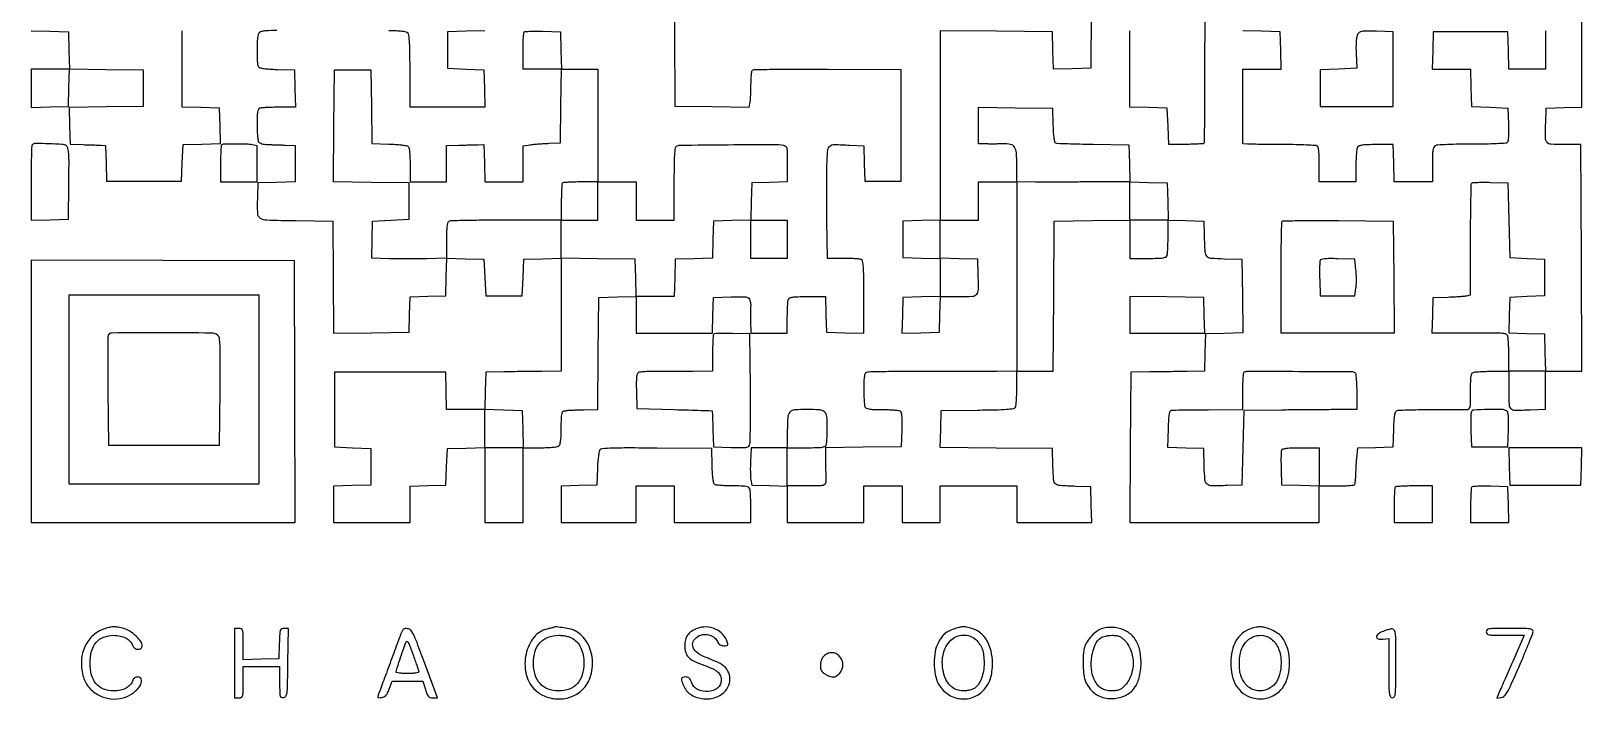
# Model space of a CAD drawing. Extents: x 179 to 1071, y 112 to 1107.
# Drawn here: x 179 to 1071, y 112 to 497 of the extents above; entities that cross this region are included whole.
import ezdxf

# ---------------------------------------------------------------- set-up
doc = ezdxf.new("R2010")
doc.units = 0

msp = doc.modelspace()

# ---------------------------------------------------------------- linework, layer by layer
for points in [[(320.357794, 497.216207, 0.004239), (314.122991, 496.988837, 0.045994), (311.631874, 496.645775, 0.13437), (310.355481, 495.955228, 0.137305), (309.621449, 494.716207, 0.057752), (309.118045, 491.30589, 0.010222), (309.048557, 484.833066, 0.006744), (309.202138, 478.2131, 0.133137), (309.800347, 476.288805, 0.199883), (310.589, 475.737468, 0.01918), (312.944063, 475.315749, 0.019108), (316.199826, 474.987032, 0.00836), (320.535034, 474.788805), (330.5, 474.5), (330.783832, 463.75), (331.067663, 453), (321.615619, 453, 0.00593), (317.880092, 452.955696, 0.007809), (314.475463, 452.821697, 0.005887), (311.638889, 452.632128, 0.0721), (310.581787, 452.393011, 0.190061), (309.785864, 451.663266, 0.071459), (309.315682, 450.197627, 0.035402), (309.070745, 447.679954, 0.006995), (309.015313, 443.143011, 0.009521), (309.086359, 439.729884, 0.012559), (309.288396, 436.624584, 0.010019), (309.571846, 434.061101, 0.108977), (309.923453, 433.089615, 0.138758), (310.563693, 432.515865, 0.042405), (311.787419, 432.040986, 0.037149), (313.366603, 431.702499, 0.026998), (315.158141, 431.553638, -0.000805), (317.228709, 431.490407, -0.000375), (319.913641, 431.40207, -0.000372), (322.73135, 431.30515, -0.00052), (325.25, 431.214023), (331, 431), (331, 420.533832), (331, 410.067663), (320.25, 409.783832), (309.5, 409.5), (309.204946, 401, 0.017415), (309.206112, 391.861975, 0.254171), (310.789178, 389.177094, 0.129025), (314.474131, 388.10305, 0.003568), (331.264071, 387.769847), (352.5, 387.5), (352.763879, 355.230536), (353.027758, 322.961073), (374.763879, 323.230536), (396.5, 323.5), (396.784601, 333.715399), (397.069202, 343.930798), (407.284601, 344.215399), (417.5, 344.5), (417.784171, 355.283485), (418.068343, 366.06697), (428.784171, 365.783485), (439.5, 365.5), (440, 355), (440.5, 344.5), (451, 344.5), (461.5, 344.5), (462, 355), (462.5, 365.5), (473.25, 365.783832), (484, 366.067663), (484, 333.533832), (484, 301), (472.75, 300.925726, 0.000756), (467.680609, 300.884593, 0.000467), (461.720312, 300.821651, 0.000468), (455.83123, 300.748444, 0.000842), (451, 300.675726), (440.5, 300.5), (440.216168, 289.75), (439.932337, 279), (429, 279), (418.067663, 279), (417.783832, 289.75), (417.5, 300.5), (385.5, 300.5), (353.5, 300.5), (353.5, 279), (353.5, 257.5), (364, 257), (374.5, 256.5), (374.5, 246), (374.5, 235.5), (363.75, 235.216168), (353, 234.932337), (353, 224.466168), (353, 214), (375, 214), (397, 214), (397, 224.465017), (397, 234.930034), (407.25, 235.215017), (417.5, 235.5), (418, 246), (418.5, 256.5), (429.25, 256.783832), (440, 257.067663), (440, 235.533832), (440, 214), (451, 214), (462, 214), (462, 235.5), (462, 257), (471.8, 257, 0.008695), (476.071747, 257.074295, 0.018472), (479.369558, 257.311224, 0.019349), (481.799696, 257.671932, 0.150969), (482.8, 258.2, 0.149044), (483.322729, 259.181224, 0.019949), (483.685484, 261.522984, 0.019071), (483.924518, 264.676508, 0.009379), (484, 268.7, -0.007108), (484.062636, 273.105901, -0.025896), (484.286703, 275.893387, -0.038354), (484.653148, 277.624007, -0.307542), (485.25, 278.11535, 0.009119), (485.801517, 278.176405, 0.006205), (486.426562, 278.265064, 0.006254), (487.02778, 278.365684, 0.012489), (487.5, 278.463035, -0.04467), (488.200358, 278.56102, -0.002025), (490.625618, 278.671865, -0.003374), (493.508206, 278.772433, -0.002409), (496.736147, 278.847686), (504.972294, 279), (505.236147, 311.25), (505.5, 343.5), (516.25, 343.783832), (527, 344.067663), (527, 333.533832), (527, 323), (548.965017, 323), (570.930034, 323), (571.215017, 333.25), (571.5, 343.5), (581.722245, 343.784677, -0.003488), (588.334543, 343.922669, -0.050684), (590.662172, 343.718733, -0.165802), (591.830539, 343.053969, -0.120322), (592.534088, 341.720206, -0.014931), (592.746531, 340.752221, -0.015552), (592.897539, 339.786309, -0.015411), (592.976104, 338.945432, -0.063258), (592.943422, 338.435529, 0.043569), (592.876339, 337.788254, 0.002158), (592.850897, 335.645124, 0.003471), (592.849335, 333.095394, 0.002501), (592.881579, 330.25), (593, 323), (603.5, 323), (614, 323), (614, 331.918213, -0.006277), (614.044331, 335.449196, -0.008159), (614.178303, 338.68135, -0.006338), (614.368222, 341.373807, -0.070946), (614.606989, 342.418213, -0.204941), (615.397244, 343.232062, -0.063222), (617.080782, 343.697172, -0.030449), (620.025624, 343.940347, -0.005378), (625.572006, 344), (635.930034, 344), (636.215017, 333.75), (636.5, 323.5), (647.25, 323.216168), (658, 322.932337), (658, 343.859179, 0.002101), (657.950229, 355.702003, 0.016231), (657.723852, 361.238589, 0.030886), (657.301606, 364.345507, 0.257356), (656.418213, 365.393011, 0.070786), (655.37554, 365.631731, 0.006401), (652.701889, 365.821697, 0.008207), (649.492326, 365.955666, 0.006326), (645.988133, 366), (637.13984, 366), (636.81992, 387.75, -0.001889), (636.720363, 396.857852, -0.001729), (636.685706, 406.238002, -0.001728), (636.712662, 414.612139, -0.005663), (636.81227, 420.145327, -0.012188), (637.248322, 428.257475, -0.199889), (638.460453, 430.628106, -0.182464), (641.045584, 431.550148, -0.009869), (649.859204, 431.214292), (657.932828, 430.746918), (658.216414, 420.623459), (658.5, 410.5), (669, 410.5), (679.5, 410.5), (679.5, 442.5), (679.5, 474.5), (637.061001, 474.761001, 0.001877), (620.729881, 474.800132, 0.003038), (606.839997, 474.696872, 0.000522), (594.584717, 474.518496, 0.194862), (593.776176, 474.176176, 0.162934), (593.440806, 473.503285, 0.01005), (593.171294, 471.253729, 0.014069), (592.976082, 468.508979, 0.009908), (592.904758, 465.415175, -0.006258), (592.854406, 462.218395, -0.007118), (592.72427, 459.1584, -0.006528), (592.543042, 456.566017, -0.039048), (592.326266, 455.230442), (591.773366, 452.960884), (570.636683, 453.230442), (549.5, 453.5), (549.239377, 496.75), (548.978755, 540)], [(788.763853, 507.75), (788.5, 475.5), (777.784171, 475.216515), (767.068343, 474.93303), (766.784171, 485.716515), (766.5, 496.5), (734.25, 496.763853), (702, 497.027706), (702, 442.547685), (702, 388.067663), (691.25, 387.783832), (680.5, 387.5), (680.5, 377), (680.5, 366.5), (691.25, 366.216168), (702, 365.932337), (702, 355), (702, 344.067663), (691.25, 343.783832), (680.5, 343.5), (680.214639, 333.21581), (679.929279, 322.931619), (690.714639, 323.21581), (701.5, 323.5), (701.784983, 333.75), (702.069966, 344), (712.515931, 344, 0.013279), (720.508945, 344.212318, 0.203503), (722.935814, 345.398538, 0.179309), (723.92841, 348.037274, 0.009911), (723.795054, 357), (723.5, 365.5), (712.75, 365.783832), (702, 366.067663), (702, 377.033832), (702, 388), (713, 388), (724, 388), (724, 399), (724, 410), (734.997836, 410), (745.995672, 410), (745.982205, 355.5), (745.968738, 301), (734.234369, 300.96167, -0.000483), (727.789337, 300.946842, -0.000111), (716.909197, 300.934735, -0.000115), (704.372805, 300.92644, -0.000112), (691.733109, 300.923803, 0.001728), (679.83342, 300.882852, 0.002683), (669.568329, 300.756951, 0.000799), (660.658465, 300.585601, 0.086611), (659.483109, 300.355145, 0.206014), (658.748851, 299.63923, 0.058791), (658.308228, 298.073104, 0.032015), (658.064492, 295.454218, 0.007198), (658, 290.974799, 0.006352), (658.044336, 287.484808, 0.008233), (658.178303, 284.287222, 0.006434), (658.368294, 281.623534, 0.070701), (658.606989, 280.581787, 0.194682), (659.355355, 279.780017, 0.068336), (660.889392, 279.307461, 0.033702), (663.536466, 279.055269, 0.006483), (668.356989, 278.984687, -0.008261), (671.952971, 278.919247, -0.011234), (675.192658, 278.733781, -0.008287), (677.872203, 278.475136, -0.113628), (678.788231, 278.152042, -0.19692), (679.395734, 277.294865, -0.033714), (679.721018, 275.282937, -0.023663), (679.861823, 272.195195, -0.006827), (679.788231, 267.417355), (679.5, 257.5), (657.690244, 257.230331), (635.880488, 256.960662), (636.006297, 248.230331, -0.001028), (636.049627, 244.722803, -0.001214), (636.075747, 241.403597, -0.00106), (636.085061, 238.600628, -0.007638), (636.066053, 237.25, -0.15749), (635.614629, 235.980962, -0.180944), (634.529323, 235.302638, -0.047129), (632.101853, 235.043371, -0.003053), (625, 235), (614, 235), (614, 246), (614, 257), (624.893011, 257, 0.005003), (630.756842, 257.058671, 0.029178), (633.833669, 257.300233, 0.06089), (635.585285, 257.763049, 0.209079), (636.393011, 258.581787, 0.069666), (636.631409, 259.612488, 0.006839), (636.821697, 262.16144, 0.008541), (636.955641, 265.220668, 0.006668), (637, 268.546604, 0.022801), (636.706202, 274.98586, 0.187618), (635.4215, 277.565157, 0.168407), (632.655197, 278.748051, 0.017601), (625.5, 279, 0.018552), (618.197782, 278.72896, 0.18557), (615.483636, 277.447319, 0.176079), (614.251548, 274.643854, 0.016375), (614, 266.964816), (614, 257), (603.579004, 257), (593.158008, 257), (592.823005, 249.25, 0.007765), (592.734797, 246.062893, 0.007918), (592.746507, 242.895313, 0.007738), (592.842825, 240.145131, 0.032318), (593.033015, 238.5), (593.578029, 235.5), (603.789014, 235.215017), (614, 234.930034), (614, 224.465017), (614, 214), (636, 214), (658, 214), (658, 224.5), (658, 235), (669, 235), (680, 235), (680, 224.5), (680, 214), (691, 214), (702, 214), (702, 224.5), (702, 235), (724, 235), (746, 235), (746, 224.5), (746, 214), (767.534983, 214), (789.069966, 214), (788.784983, 224.25), (788.5, 234.5), (780, 234.75078, -0.008001), (770.85434, 235.167162, -0.165236), (768.34273, 236.196667, -0.196929), (767.190479, 238.49116, -0.012174), (766.784869, 246.2603), (766.5, 256.5), (734.216309, 256.763898), (701.932619, 257.027795), (702.216309, 267.763898), (702.5, 278.5), (723.409228, 278.698619, 0.002817), (733.806455, 278.855962, 0.012035), (740.00521, 279.13407, 0.012627), (744.063125, 279.517286, 0.225229), (745.143915, 280.198619, 0.115145), (745.470651, 281.13425, 0.007691), (745.731394, 283.981782, 0.01076), (745.918688, 287.420453, 0.007831), (745.984687, 291.25), (746, 301), (756.489377, 301), (766.978755, 301), (767.239377, 344.25), (767.5, 387.5), (789.25, 387.769502), (811, 388.039005), (811, 377.019502), (811, 366), (821.393011, 366, 0.005351), (826.960143, 366.059586, 0.030363), (829.913621, 366.30265, 0.063068), (831.601595, 366.76761, 0.205218), (832.393011, 367.581787, 0.072102), (832.632129, 368.638915, 0.005887), (832.821697, 371.475801, 0.007809), (832.955696, 374.880803, 0.005929), (833, 378.616771), (833, 388.069966), (843.25, 387.784983), (853.5, 387.5), (853.75078, 379, 0.008001), (854.167162, 369.85434, 0.165236), (855.196667, 367.34273, 0.196929), (857.49116, 366.190479, 0.012174), (865.2603, 365.784869), (875.5, 365.5), (875.769789, 344.284032), (876.039577, 323.068065), (865.269789, 322.784032), (854.5, 322.5), (854.216168, 311.75), (853.932337, 301), (843.716168, 300.878498, -0.000018), (839.011865, 300.822715, -0.00001), (833.269749, 300.754941, -0.00001), (827.453221, 300.686515, -0.000016), (822.5, 300.628498), (811.5, 300.5), (811.239377, 257.25), (810.978755, 214), (865.489377, 214), (920, 214), (920, 224.5), (920, 235), (929.940983, 235, 0.00746), (933.786464, 235.057378, 0.011518), (937.105837, 235.233054, 0.00599), (939.864695, 235.476159, 0.233445), (940.372299, 235.793375, 0.10677), (940.574085, 236.362294, 0.00702), (940.773561, 238.103455, 0.009921), (940.942349, 240.203897, 0.007236), (941.049745, 242.543375, -0.005029), (941.157143, 245.132315, -0.003738), (941.325846, 247.988754, -0.003778), (941.525526, 250.681363, -0.008533), (941.726907, 252.716215), (942.216955, 256.932429), (952.358477, 257.216215), (962.5, 257.5), (962.788805, 267.464966, -0.008416), (962.987076, 271.790426, -0.018954), (963.316526, 275.05615, -0.018924), (963.738947, 277.427478, -0.195608), (964.288805, 278.230394, -0.134951), (965.267295, 278.550002, -0.002653), (970.578586, 278.773852, -0.006148), (976.822542, 278.926984, -0.004062), (984, 278.95641, 0.000341), (991.250894, 278.932183, 0.000479), (997.726562, 278.921168, 0.000282), (1003.186899, 278.920185, 0.00646), (1004.75, 278.940981, 0.150543), (1006.016919, 279.36796, 0.185809), (1006.694457, 280.403322, 0.049738), (1006.955759, 282.713302, 0.003312), (1007, 289.393011, -0.005351), (1007.059586, 294.960143, -0.030363), (1007.30265, 297.913621, -0.063068), (1007.76761, 299.601595, -0.205218), (1008.581787, 300.393011, -0.07203), (1009.638111, 300.632106, -0.005915), (1012.465525, 300.821697, -0.007831), (1015.859224, 300.955695, -0.005951), (1019.581787, 301), (1029, 301), (1029, 290.116631, 0.009516), (1029.159089, 281.758256, 0.199519), (1030.182582, 279.537886, 0.189407), (1032.499203, 278.63769, 0.008445), (1041.25, 278.818372), (1050, 279.146947), (1050, 290.073474), (1050, 301), (1060.507242, 301), (1071.014483, 301), (1070.757242, 366.25), (1070.5, 431.5), (1060.704844, 431.5, -0.013476), (1053.2306, 431.701484, -0.207462), (1050.977276, 432.826381, -0.175915), (1050.063646, 435.326274, -0.009205), (1050.204946, 444), (1050.5, 452.5), (1060.75, 452.784983), (1071, 453.069966), (1071, 496.5), (1071, 539.930034)], [(854.261159, 506.807159, 0.005037), (854.065671, 494.014094, 0.001505), (854.022855, 474.502572, -0.001095), (854.000811, 458.44908, -0.001794), (853.903582, 444.852832, -0.000183), (853.768716, 432.710222, -0.195932), (853.568917, 432.235584, -0.180575), (853.131699, 432.036072, -0.002836), (850.348293, 431.854543, -0.007106), (847.078123, 431.70649, -0.004598), (843.290434, 431.623768), (833.5, 431.5), (833, 442), (832.5, 452.5), (821.75, 452.783832), (811, 453.067663), (811, 475), (811, 496.932337)], [(179, 497.067663), (189.75, 496.783832), (200.5, 496.5), (200.783832, 485.75), (201.067663, 475), (190.033832, 475), (179, 475), (179, 463.966168), (179, 452.932337), (189.75, 453.216168), (200.5, 453.5), (200.784032, 464.269789), (201.068065, 475.039577), (222.284032, 474.769789), (243.5, 474.5), (243.5, 464), (243.5, 453.5), (222.216371, 453.230014), (200.932742, 452.960029), (201.216371, 442.312465), (201.5, 431.6649), (209, 431.490145, -0.001128), (212.070482, 431.411668, -0.001181), (215.094411, 431.320402, -0.001132), (217.70589, 431.229492, -0.005239), (219.215017, 431.157695), (221.930034, 431), (222.215017, 420.75), (222.5, 410.5), (244, 410.5), (265.5, 410.5), (266, 421), (266.5, 431.5), (277.284606, 431.784183), (288.069211, 432.068365), (287.784606, 442.284183), (287.5, 452.5), (276.75, 452.783832), (266, 453.067663), (266, 475.033832), (266, 497)], [(439.933016, 497.066984), (429.216508, 496.783492), (418.5, 496.5), (418.5, 486), (418.5, 475.5), (429, 475), (439.5, 474.5), (439.783832, 463.75), (440.067663, 453), (418.533832, 453), (397, 453), (397, 473.8, 0.003169), (396.937931, 483.593081, 0.010454), (396.721154, 490.045513, 0.00933), (396.391927, 494.538104, 0.175156), (395.8, 495.8, 0.150969), (394.799696, 496.328068, 0.019349), (392.369558, 496.688776, 0.018472), (389.071747, 496.925705, 0.008695), (384.8, 497)], [(1050, 497), (1050, 486), (1050, 475), (1039.533832, 475), (1029.067663, 475), (1028.783832, 485.75), (1028.5, 496.5), (1007, 496.5), (985.5, 496.5), (985.216168, 485.75), (984.932337, 475), (995.932337, 475), (1006.932337, 475), (1007.216168, 464.25), (1007.5, 453.5), (1018, 453), (1028.5, 452.5), (1028.789648, 443.089648, -0.009807), (1028.830999, 439.383588, -0.014489), (1028.709317, 436.134328, -0.010478), (1028.477684, 433.48972, -0.170905), (1028.098579, 432.698579, -0.182987), (1027.175234, 432.282436, -0.003708), (1021.988374, 432.001854, -0.007832), (1015.625477, 431.804784, -0.004265), (1007.808932, 431.751878, 0.00449), (1000.283493, 431.697552, 0.006558), (993.657936, 431.503262, 0.003475), (988.075152, 431.227344, 0.108246), (986.75, 430.857762, 0.157393), (985.835999, 429.916928, 0.074994), (985.31719, 428.291722, 0.034302), (985.061, 425.475379, 0.005535), (985, 419.964816), (985, 410), (974.033832, 410), (963.067663, 410), (962.783832, 420.75), (962.5, 431.5), (952.712919, 431.5, 0.00665), (947.739107, 431.433843, 0.028066), (944.767521, 431.187479, 0.048144), (942.919948, 430.74503, 0.170654), (941.978232, 430, 0.109035), (941.605034, 428.965489, 0.009918), (941.304487, 426.223437, 0.012476), (941.090353, 422.902151, 0.009445), (941.015313, 419.25), (941, 410), (930.5, 410), (920, 410), (920, 419.940983, 0.007587), (919.930843, 424.498597, 0.021357), (919.698219, 427.677283, 0.025729), (919.330486, 429.856029, 0.19692), (918.75, 430.690983, 0.130492), (917.749912, 431.016747, 0.002829), (912.579687, 431.274037, 0.006286), (906.488468, 431.465935, 0.004178), (899.5, 431.53978, -0.001049), (892.405002, 431.570342, -0.001411), (885.979688, 431.629626, -0.000962), (880.588991, 431.70495, -0.015101), (878.75, 431.78978), (876, 432), (876, 453.5), (876, 475), (887.033832, 475), (898.067663, 475), (897.783832, 485.75), (897.5, 496.5), (886.75, 496.783832), (876, 497.067663)]]:
    msp.add_lwpolyline(points, format="xyb")
for points in [[(483.783832, 485.75), (484.067663, 475), (494.533832, 475), (505, 475), (505.047327, 464.25, -0.000825), (505.062675, 458.674331, -0.000254), (505.067671, 450.26875, -0.000254), (505.063698, 440.865521, -0.000279), (505.050123, 431.75), (505.005591, 410), (516.002796, 410), (527, 410), (527, 399), (527, 388), (538, 388), (549, 388), (549, 408.940983, -0.002933), (549.059234, 419.038575, -0.011101), (549.273548, 425.352018, -0.009839), (549.599131, 429.63853, -0.234601), (550.219058, 430.635385, -0.136684), (552.178663, 431.202891, -0.000378), (579.934159, 431.465211, -0.001009), (606.313638, 431.641357, -0.045567), (611.75, 431.170424, -0.140502), (613.014703, 430.549084, -0.158476), (613.685894, 429.378518, -0.047978), (613.952393, 426.974487, -0.003631), (614, 420.418406), (614, 410.069966), (603.75, 409.784983), (593.5, 409.5), (593.216168, 398.75), (592.932337, 388), (603.466168, 388), (614, 388), (614, 377), (614, 366), (603.5, 366), (593, 366), (593, 377.033832), (593, 388.067663), (582.25, 387.783832), (571.5, 387.5), (571.216508, 376.783492), (570.933016, 366.066984), (560.216508, 365.783492), (549.5, 365.5), (549.216168, 354.75), (548.932337, 344), (538, 344), (527.067663, 344), (526.783832, 354.75), (526.5, 365.5), (505.25, 365.769888), (484, 366.039775), (484, 377.019888), (484, 388), (452.581787, 388, 0.001805), (440.425508, 387.956125, 0.002793), (429.928025, 387.821697, 0.000865), (420.83112, 387.638636, 0.086353), (419.581787, 387.393011, 0.204723), (418.768196, 386.603667, 0.063344), (418.302968, 384.923602, 0.030517), (418.059706, 381.985525, 0.005398), (418, 376.455395), (418, 366.124768), (406.75, 365.812384, -0.004063), (401.695675, 365.713131, -0.00255), (395.783914, 365.675238, -0.002559), (389.963905, 365.697398, -0.004675), (385.216515, 365.784171), (374.93303, 366.068343), (375.216515, 376.784171), (375.5, 387.5), (386, 388), (396.5, 388.5), (396.5, 399), (396.5, 409.5), (374.736173, 409.769541), (352.972345, 410.039082), (353.236173, 442.269541), (353.5, 474.5), (364, 474.5), (374.5, 474.5), (374.769551, 453.365522), (375.039103, 432.231044), (384.769551, 431.835524, -0.006929), (388.587919, 431.627281, -0.009555), (392.008868, 431.327351, -0.00662), (394.846901, 430.985715, -0.106468), (395.75, 430.660985, -0.200997), (396.331606, 429.840721, -0.026002), (396.698973, 427.67557, -0.021483), (396.931155, 424.505891, -0.00754), (397, 419.940983), (397, 410), (407.5, 410), (418, 410), (418, 420.5), (418, 431), (425.25, 431.182616, -0.000251), (428.282399, 431.257473, -0.000232), (431.398438, 431.331383, -0.000231), (434.175464, 431.394681, -0.000769), (436, 431.432616), (439.5, 431.5), (439.783832, 420.75), (440.067663, 410), (451.033832, 410), (462, 410), (462, 420.438727), (462, 430.877454), (466.25, 431.448949, -0.010327), (468.332379, 431.685292, -0.004259), (471.160937, 431.923001, -0.004211), (474.200212, 432.126638, -0.005402), (477, 432.260221), (483.5, 432.5), (483.769888, 453.75), (484.039775, 475), (473.019888, 475), (462, 475), (462, 485.333333, -0.006317), (462.050668, 489.343898, -0.009512), (462.205463, 492.836713, -0.004898), (462.419778, 495.762931, -0.177451), (462.699448, 496.366114, -0.183378), (463.300668, 496.636532, -0.005301), (466.145783, 496.777033, -0.010046), (469.547259, 496.840477, -0.006672), (473.449448, 496.782781), (483.5, 496.5)], [(941.957674, 494.920913, 0.085717), (941.495938, 493.529353, 0.018737), (941.213043, 491.011692, 0.017485), (941.087587, 487.833948, 0.011151), (941.15346, 484.135355), (941.5, 475.5), (931, 475), (920.5, 474.5), (920.5, 464), (920.5, 453.5), (941.5, 453.5), (962.5, 453.5), (962.5, 475), (962.5, 496.5), (952.804214, 496.785558, 0.004649), (946.885046, 496.90482, 0.045305), (944.390715, 496.7056, 0.117139), (942.979574, 496.103211, 0.111134)], [(766.786761, 442.704509, 0.007903), (766.983714, 438.337804, 0.021199), (767.304425, 435.243323, 0.023202), (767.719753, 433.107482, 0.253272), (768.286761, 432.479689, 0.075132), (769.227791, 432.298576, 0.001002), (775.165486, 432.071934, 0.002839), (782.055565, 431.861932, 0.001858), (790, 431.694476), (810.5, 431.338593), (810.783492, 420.702789), (811.066984, 410.066984), (821.783492, 409.783492), (832.5, 409.5), (832.783832, 398.75), (833.067663, 388), (822.033832, 388), (811, 388), (811, 399.034389), (811, 410.068778), (789.25, 409.998748, -0.000283), (780.134479, 409.974554, -0.000258), (770.73125, 409.959759, -0.000258), (762.325667, 409.955194, -0.000836), (756.75, 409.964359), (746, 410), (746, 419.428571, 0.016999), (745.750501, 426.765295, 0.124365), (744.668566, 430.080619, 0.206324), (742.40659, 431.631286, 0.059972), (738.097879, 431.951645, -0.005873), (735.994299, 431.880434, -0.003366), (733.455315, 431.841425, -0.003361), (730.90186, 431.836549, -0.005587), (728.75, 431.870953), (724, 432), (724, 442.519888), (724, 453.039775), (745.25, 452.769888), (766.5, 452.5)], [(179.666667, 431.333333, 0.189801), (179.3961, 430.711254, 0.001218), (179.195833, 424.585895, 0.004643), (179.048092, 417.538437, 0.002919), (179, 409.299502), (179, 387.932337), (189.75, 388.216168), (200.5, 388.5), (200.754296, 409, 0.002073), (200.852956, 420.948209, 0.01757), (200.686301, 426.317956, 0.038884), (200.252535, 429.311683, 0.180386), (199.313166, 430.75, 0.143383), (196.907412, 431.62949, 0.008995), (189.280927, 431.993331, 0.007458), (181.535771, 432.107706, 0.198873)], [(288.527465, 431.194132, 0.183225), (288.315235, 430.722654, 0.003003), (288.154943, 427.786193, 0.007363), (288.038139, 424.33193, 0.004769), (288, 420.333333), (288, 410), (298.5, 410), (309, 410), (309, 420.420545), (309, 430.841089), (306.25, 431.384429, 0.042934), (302.724363, 431.771145, 0.008543), (296.37883, 431.81143, 0.003636), (289.68507, 431.690863, 0.19235)], [(484.666667, 409.333333, 0.178563), (484.399803, 408.754503, 0.004516), (484.195833, 405.827083, 0.009111), (484.048276, 402.341612, 0.006022), (484, 398.333333), (484, 388), (494.5, 388), (505, 388), (505, 399), (505, 410), (495.166667, 410, 0.006327), (491.350087, 409.951706, 0.009526), (488.026042, 409.804167, 0.004912), (485.241448, 409.599886, 0.177413)], [(1029, 388), (1029.5, 366.5), (1039.5, 366), (1049.5, 365.5), (1049.5, 355), (1049.5, 344.5), (1039.5, 344), (1029.5, 343.5), (1029.215407, 333.285365), (1028.930815, 323.07073), (1039.215407, 322.785365), (1049.5, 322.5), (1049.783832, 311.75), (1050.067663, 301), (1039.533832, 301), (1029, 301), (1028.984687, 310.75, 0.007993), (1028.917412, 314.581548, 0.010939), (1028.726302, 318.026457, 0.007917), (1028.45999, 320.877782, 0.114509), (1028.126581, 321.829429, 0.196609), (1027.220955, 322.472579, 0.032607), (1025.067193, 322.829141, 0.022473), (1021.717902, 323.009962, 0.006044), (1016.391893, 322.99349, -0.001772), (1011.475564, 322.936275, -0.001086), (1005.67828, 322.901944, -0.001088), (999.938622, 322.892906, -0.001939), (995.215017, 322.914061), (984.930034, 323), (985.215017, 333.25), (985.5, 343.5), (994, 343.75078, 0.004838), (997.419303, 343.884786, 0.005643), (1000.664062, 344.080136, 0.005034), (1003.402336, 344.303764, 0.033722), (1004.75, 344.519832), (1007, 345.038104), (1007, 376.852385, -0.002058), (1007.0504, 389.099442, -0.00332), (1007.205463, 399.526684, -0.000626), (1007.414308, 408.700446, -0.192679), (1007.699448, 409.366114, -0.183378), (1008.300668, 409.636532, -0.005301), (1011.145783, 409.777033, -0.010046), (1014.547259, 409.840477, -0.006672), (1018.449448, 409.782781), (1028.5, 409.5)], [(962.763853, 355.25), (963.027706, 323), (952.763853, 322.926805, -0.00126), (944.527276, 322.888824, -0.000694), (934.455126, 322.881746, -0.00058), (922.339842, 322.904102, -0.000334), (907.75, 322.957682), (898, 323), (898, 354.833333, -0.002001), (898.049029, 367.086392, -0.003231), (898.199888, 377.515513, -0.000593), (898.402981, 386.698691, -0.192864), (898.680468, 387.347135, -0.194926), (899.328722, 387.621499, -0.000608), (908.434599, 387.750224, -0.003285), (918.778546, 387.815907, -0.002034), (930.930468, 387.763802), (962.5, 387.5)], [(920.44275, 364.711405, 0.081149), (920.248444, 363.774362, 0.00524), (920.158923, 360.981301, 0.007536), (920.137209, 357.634347, 0.00554), (920.210159, 353.924983), (920.5, 344.5), (930.5, 344.5), (940.5, 344.5), (941.08534, 348.886315, 0.022863), (941.269448, 350.99849, 0.010307), (941.326793, 353.780045, 0.01018), (941.266834, 356.724741, 0.013684), (941.08534, 359.386315), (940.5, 365.5), (930.732592, 365.786422, 0.006215), (925.820487, 365.869374, 0.027145), (922.9185, 365.724677, 0.046335), (921.158442, 365.373938, 0.232847)], [(223.453816, 321.740243, 0.089548), (223.261817, 320.729866, 0.000598), (223.19019, 311.747155, 0.00234), (223.168607, 301.460077, 0.00149), (223.235201, 289.490243), (223.5, 258.5), (255.5, 258.5), (287.5, 258.5), (287.765726, 289.5, 0.001225), (287.879013, 308.006621, 0.012082), (287.71941, 315.793845, 0.024457), (287.315418, 320.099227, 0.201729), (286.324597, 321.75, 0.157681), (282.495237, 323.016106, 0.001671), (254.221233, 323.106234, 0.001077), (225.335041, 323.03952, 0.309316)], [(571.699448, 322.366114, 0.177451), (571.419778, 321.762931, 0.004898), (571.205463, 318.836713, 0.009512), (571.050668, 315.343898, 0.006317), (571, 311.333333), (571, 301), (559.75, 300.937986, -0.000938), (554.750755, 300.919806, -0.000622), (549.014063, 300.916842, -0.000626), (543.443158, 300.927875, -0.001221), (539, 300.95309, 0.008376), (535.267205, 300.920862, 0.011482), (531.912207, 300.758528, 0.008361), (529.138138, 300.513688, 0.119889), (528.211769, 300.182459, 0.19297), (527.605143, 299.309896, 0.033421), (527.279663, 297.285875, 0.023559), (527.138636, 294.189726, 0.006866), (527.211769, 289.417355), (527.5, 279.5), (549, 278.949707, -0.000845), (557.258853, 278.724348, -0.001388), (564.247536, 278.502398, -0.000118), (570.509392, 278.28465, -0.180292), (570.715017, 278.199707, -0.195518), (570.805905, 278.004695, -0.000539), (570.950586, 275.047726, -0.003093), (571.090271, 271.694005, -0.001911), (571.215017, 267.75), (571.5, 257.5), (581.722245, 257.215323, 0.003519), (588.284319, 257.078789, 0.049493), (590.629523, 257.278941, 0.163661), (591.79416, 257.928084, 0.129041), (592.466268, 259.215323, 0.053034), (592.669725, 260.923327, 0.00103), (592.763092, 269.788251, 0.002468), (592.799728, 280.1466, 0.001651), (592.744023, 292), (592.5, 322.5), (582.449448, 322.782781, 0.006672), (578.547259, 322.840477, 0.010046), (575.145783, 322.777033, 0.005301), (572.300668, 322.636532, 0.183378)], [(940.5, 300.234687, -0.205709), (940.899526, 299.555004, -0.008718), (941.207694, 296.718379, -0.013689), (941.427943, 293.249169, -0.009006), (941.5, 289.249187), (941.5, 278.998375), (931, 278.93878, 0.000384), (925.512826, 278.903423, 0.000114), (917.121875, 278.840998, 0.000114), (907.692912, 278.766548, 0.000123), (898.5, 278.689593), (876.5, 278.5), (876, 257), (875.5, 235.5), (867, 235.204946, -0.010012), (858.13313, 235.074823, -0.174565), (855.466432, 236.051258, -0.200378), (854.218122, 238.45705, -0.013827), (853.784869, 246.2603), (853.5, 256.5), (843.216527, 256.785353), (832.933054, 257.070705), (833.216527, 267.785353, -0.005159), (833.423758, 273.419085, -0.028969), (833.73962, 276.416048, -0.060504), (834.222008, 278.069978, -0.275849), (835, 278.63465, -0.019076), (836.11052, 278.691758, -0.000367), (841.860938, 278.763631, -0.000887), (848.572988, 278.83069, -0.000594), (856.25, 278.88465), (876, 279), (876, 289.333333, -0.006022), (876.048276, 293.341612, -0.009111), (876.195833, 296.827083, -0.004516), (876.399803, 299.754503, -0.178563), (876.666667, 300.333333, -0.198958), (878.26812, 300.996512, -0.000342), (908.457896, 300.970528, -0.000409), (938.482982, 300.899539, -0.15893)], [(1007.428774, 277.674983, 0.081654), (1007.239658, 276.758353, 0.005045), (1007.154817, 273.970602, 0.007376), (1007.136178, 270.631743, 0.005394), (1007.210159, 266.924983), (1007.5, 257.5), (1018, 257.5), (1028.5, 257.5), (1028.788231, 267.417355, 0.006827), (1028.861823, 272.195195, 0.023663), (1028.721018, 275.282937, 0.033714), (1028.395734, 277.294865, 0.19692), (1027.788231, 278.152042, 0.136787), (1024.904818, 279.023449, 0.011257), (1016.975547, 279.016201, 0.007704), (1008.836593, 278.699969, 0.295732)], [(506.174069, 255.709741, 0.131041), (505.730014, 254.746914, 0.010915), (505.316327, 252.004185, 0.01397), (504.981005, 248.65995, 0.010324), (504.790118, 244.945876), (504.5, 235.5), (494.25, 235.215017), (484, 234.930034), (484, 224.465017), (484, 214), (505.5, 214), (527, 214), (527, 224.5), (527, 235), (538, 235), (549, 235), (549, 224.5), (549, 214), (571, 214), (593, 214), (593, 222.918213, 0.006277), (592.955669, 226.449196, 0.008159), (592.821697, 229.68135, 0.006338), (592.631778, 232.373807, 0.070946), (592.393011, 233.418213, 0.194682), (591.644645, 234.219983, 0.068336), (590.110608, 234.692539, 0.033702), (587.463534, 234.944731, 0.006483), (582.643011, 235.015313, -0.007787), (579.052528, 235.077247, -0.010713), (575.829971, 235.252233, -0.007626), (573.161051, 235.495577, -0.115495), (572.288805, 235.800347, -0.199883), (571.737468, 236.589, -0.01918), (571.315749, 238.944063, -0.019108), (570.987032, 242.199826, -0.00836), (570.788805, 246.535034), (570.5, 256.5), (538.883952, 256.763865, 0.001635), (522.464974, 256.847211, 0.008506), (513.408249, 256.709498, 0.008281), (507.575804, 256.424784, 0.206026)], [(920, 245.966168), (920, 234.932337), (909.25, 235.216168), (898.5, 235.5), (898.210159, 244.924983, -0.005394), (898.136178, 248.631743, -0.007376), (898.154817, 251.970602, -0.005045), (898.239658, 254.758353, -0.081654), (898.428774, 255.674983, -0.241018), (899.150647, 256.322788, -0.034741), (901.157558, 256.706476, -0.023677), (904.342601, 256.936534, -0.00619), (909.468615, 257), (920, 257)], [(963.666667, 234.333333, 0.177413), (963.400114, 233.758552, 0.004912), (963.195833, 230.973958, 0.009526), (963.048294, 227.649913, 0.006327), (963, 223.833333), (963, 214), (974, 214), (985, 214), (985, 224.5), (985, 235), (974.666667, 235, 0.006022), (970.658388, 234.951724, 0.009111), (967.172917, 234.804167, 0.004516), (964.245497, 234.600197, 0.178563)], [(1007.699448, 234.366114, 0.176241), (1007.420111, 233.767337, 0.005323), (1007.205463, 230.983588, 0.009942), (1007.050687, 227.652202, 0.006636), (1007, 223.833333), (1007, 214), (1018.034983, 214), (1029.069966, 214), (1028.784983, 224.25), (1028.5, 234.5), (1018.449448, 234.782781, 0.006672), (1014.547259, 234.840477, 0.010046), (1011.145783, 234.777033, 0.005301), (1008.300668, 234.636532, 0.183378)], [(220.655189, 152.541351, 0.10882), (214.129389, 148.456509, 0.100663), (209.702289, 141.902434, 0.093071), (207.968434, 133.679699, 0.078487), (209.16244, 124.852162, 0.105218), (212.42402, 118.892663, 0.095327), (217.932198, 114.52618, 0.092822), (224.803173, 112.437597, 0.093525), (231.945032, 112.985199, 0.088377), (237.331264, 115.516518, 0.083368), (241.638956, 119.794822, 0.188146), (242.52698, 123.264976, 0.379083), (240.567388, 125, 0.061149), (239.499882, 124.868956, 0.082371), (238.60805, 124.482755, 0.08871), (237.936101, 123.85678, 0.084328), (237.508279, 123.026085, -0.105962), (236.08797, 120.536625, -0.08529), (233.669117, 118.616245, -0.073405), (230.398706, 117.406461, -0.051987), (226.5, 117, -0.09148), (220.727359, 118.06507, -0.126935), (216.45697, 121.09715, -0.113001), (213.866655, 126.124026, -0.062772), (213, 133, -0.062772), (213.866655, 139.875974, -0.113001), (216.45697, 144.90285, -0.126935), (220.727359, 147.93493, -0.09148), (226.5, 149, -0.051987), (230.398706, 148.593539, -0.073405), (233.669117, 147.383755, -0.08529), (236.08797, 145.463375, -0.105962), (237.508279, 142.973915, 0.175733), (238.64207, 141.498611, 0.140775), (240.575991, 140.92587, 0.166936), (242.294631, 141.500383, 0.23345), (243, 142.928798, 0.159911), (242.178919, 145.430448, 0.044636), (239.415113, 148.55955, 0.044875), (235.890411, 151.342878, 0.077132), (232.488312, 152.881618, 0.022055), (229.051209, 153.674426, 0.052885), (226.447274, 153.875126, 0.054242), (223.898933, 153.523475, 0.024253)], [(296, 133), (296, 113), (298.5, 113, 0.104331), (299.950811, 113.306062, 0.224677), (300.680556, 114.15, 0.064117), (300.955995, 116.064536, 0.003707), (301, 122), (301, 131), (311.5, 131), (322, 131), (322, 121.930449, 0.003641), (322.042669, 116.071705, 0.059351), (322.303212, 114.126183, 0.235151), (322.981707, 113.342528, 0.134901), (324.25, 113.180449, 0.222375), (325.564031, 114.038936, 0.107788), (326.24801, 115.974289, 0.026329), (326.552892, 120.182708, 0.001486), (326.77114, 133.25), (327.04228, 153), (324.560073, 153, 0.106584), (323.124665, 152.6905, 0.212974), (322.368725, 151.839627, 0.064353), (322.023515, 149.922741, 0.00416), (321.788933, 144.25), (321.5, 135.5), (311.25, 135.215017), (301, 134.930034), (301, 143.965017, 0.003684), (300.956076, 149.925856, 0.063889), (300.680824, 151.846502, 0.224551), (299.950864, 152.692806, 0.104705), (298.5, 153), (296, 153)], [(391.914371, 150.316376, 0.00308), (391.233274, 148.518119, 0.000286), (389.581927, 144.067935, 0.000369), (387.619715, 138.758695, 0.000289), (385.5, 133, -0.000289), (383.380282, 127.241298, -0.000369), (381.418062, 121.932036, -0.000286), (379.766707, 117.481833, -0.00308), (379.085592, 115.683527, 0.013331), (378.4586, 113.919793, 0.220293), (378.530699, 113.315561, 0.271412), (379.023597, 113.053718, 0.019533), (380.626698, 113.183527, 0.077909), (382.012346, 113.575028, 0.100822), (383.075885, 114.353459, 0.070337), (384.001815, 115.714007, 0.021439), (385.006934, 118), (386.759427, 122.5), (395.580161, 122.5), (404.400894, 122.5), (405.876015, 117.75, 0.016115), (406.788409, 115.114971, 0.088485), (407.561737, 113.830906, 0.144435), (408.543006, 113.208394, 0.069723), (410.03019, 113), (412.709245, 113), (405.477354, 132.75, 0.002251), (401.009066, 144.78465, 0.024123), (398.942024, 149.563394, 0.067776), (397.36908, 151.903359, 0.182887), (395.623216, 152.816376, 0.052082), (394.253752, 152.838289, 0.126934), (393.309373, 152.503602, 0.114618), (392.586515, 151.72681, 0.038266)], [(479.5, 153.547206, -0.020397), (478.946601, 153.366526, -0.00482), (478.008577, 153.111811, -0.004954), (476.923739, 152.839881, -0.004864), (475.827072, 152.587763, 0.174861), (468.213844, 147.788492, 0.112154), (463.729054, 138.230904, 0.10507), (463.662562, 127.132011, 0.137798), (468.297728, 118.168633, 0.103089), (474.093926, 114.081041, 0.089064), (481.354208, 112.372612, 0.088551), (488.792649, 113.293642, 0.100252), (495.09683, 116.73493, 0.134548), (500.590885, 124.700446, 0.106787), (501.883976, 135.113909, 0.108554), (498.767963, 144.994811, 0.143245), (491.986825, 151.498227, 0.060376), (489.427075, 152.459786, 0.019025), (485.414348, 153.276076, 0.016222), (481.428588, 153.797979, 0.114023)], [(562.000513, 152.876547, 0.053699), (558.80892, 151.187588, 0.090286), (556.647604, 149.074549, 0.093429), (555.415655, 146.390418, 0.06107), (555, 143, 0.072479), (555.56367, 139.131943, 0.125668), (557.221687, 136.362412, 0.086579), (560.492497, 134.083153, 0.022088), (566.485046, 131.607894, -0.020792), (571.326006, 129.622972, -0.076845), (574.073614, 127.806736, -0.118755), (575.499902, 125.70809, -0.090374), (576, 122.963858, -0.233183), (573.844483, 118.59323, -0.15018), (568.4458, 116.583878, -0.134824), (562.413393, 117.868727, -0.191667), (558.862107, 121.965715, 0.038502), (558.231476, 123.407215, 0.090618), (557.504889, 124.324131, 0.108498), (556.591189, 124.827803, 0.072036), (555.402175, 125, 0.085185), (553.785134, 124.722491, 0.280995), (553.130796, 123.918299, 0.128622), (553.315662, 122.393956, 0.016637), (554.634845, 119.357078, 0.149686), (558.93864, 114.645817, 0.1101), (565.704561, 112.448002, 0.107218), (572.914376, 113.308974, 0.135525), (578.426999, 117.095612, 0.113427), (580.654362, 121.441463, 0.124802), (580.651578, 126.164284, 0.122939), (578.390247, 130.367737, 0.10807), (574.318931, 133.257607, 0.000263), (572.516846, 134.022599, 0.000129), (570.222486, 134.994436, 0.000128), (567.838761, 136.002679, 0.000187), (565.736342, 136.890376, -0.081935), (561.553225, 139.528449, -0.163798), (559.632757, 142.883173, -0.20354), (560.3261, 146.194914, -0.127068), (563.377814, 148.818179, -0.10759), (566.218298, 149.522047, -0.084809), (569.3633, 149.076717, -0.086872), (572.115374, 147.632795, -0.122298), (573.831226, 145.471073, 0.055766), (574.492362, 144.365481, 0.083555), (575.31077, 143.597355, 0.085589), (576.319955, 143.151233, 0.061445), (577.545949, 143, 0.028262), (578.94926, 143.079384, 0.191205), (579.551092, 143.401066, 0.216058), (579.72705, 144.021134, 0.036699), (579.449107, 145.25, 0.118143), (576.920455, 149.555868, 0.098451), (572.555056, 152.596111, 0.095434), (567.232894, 153.796153, 0.103091)], [(709.740524, 152.570688, 0.028924), (706.51748, 151.205777, 0.067062), (704.343035, 149.742476, 0.065021), (702.593972, 147.726692, 0.025865), (700.729436, 144.566898, 0.078413), (699.016703, 139.481616, 0.043332), (698.480105, 132.932602, 0.043262), (699.081705, 126.363585, 0.075916), (700.842861, 121.210771, 0.116209), (705.849633, 115.412313, 0.119094), (712.87463, 112.523963, 0.120929), (720.35802, 113.181766, 0.122283), (726.650999, 117.230679, 0.04979), (729.137059, 120.459057, 0.058356), (730.782726, 123.953386, 0.051847), (731.702008, 128.065096, 0.029097), (732, 133.181342, 0.059766), (731.168539, 140.112476, 0.076033), (728.719323, 146.06147, 0.085394), (724.895879, 150.485531, 0.104567), (720.056846, 153.000752, 0.019681), (717.038008, 153.712728, 0.058547), (714.922069, 153.872352, 0.057192), (712.799657, 153.538712, 0.018145)], [(795.37148, 152.956311, 0.081384), (792.237185, 151.413659, 0.04746), (789.065182, 148.661575, 0.046952), (786.418469, 145.303488, 0.070755), (784.859505, 141.925405, 0.042917), (784.463329, 140.023007, 0.013851), (784.199065, 137.153553, 0.013698), (784.080614, 133.931168, 0.014952), (784.144979, 130.800098, 0.013654), (784.450174, 126.883237, 0.036258), (784.945645, 124.122033, 0.046814), (785.740818, 121.899548, 0.040917), (786.965633, 119.755106, 0.050917), (789.700391, 116.524559, 0.07014), (792.776673, 114.297936, 0.070261), (796.344376, 113.011042, 0.051305), (800.540706, 112.575716, 0.097558), (807.645495, 113.969016, 0.12338), (813.022238, 117.91958, 0.109002), (816.336809, 124.373328, 0.064417), (817.452845, 133, 0.058526), (816.499695, 141.11506, 0.100029), (813.646623, 147.283351, 0.113138), (808.921666, 151.368082, 0.090732), (802.494902, 153.402445, 0.02761), (800.736741, 153.526409, 0.019436), (798.7545, 153.479459, 0.019681), (796.855854, 153.285307, 0.038445)], [(880.5, 152.793772, 0.090748), (875.696776, 150.061591, 0.085786), (872.061416, 145.758347, 0.076825), (869.800985, 140.048677, 0.055085), (869.021962, 133.217881, 0.055984), (869.821675, 125.866356, 0.084377), (872.257731, 119.915711, 0.094879), (876.258761, 115.587282, 0.090874), (881.634394, 112.962372, 0.060886), (885.627463, 112.353281, 0.065211), (889.55423, 112.749217, 0.063622), (893.327, 114.159836, 0.05371), (896.865611, 116.540373, 0.110456), (900.344795, 121.104968, 0.063261), (902.433429, 127.741655, 0.059772), (902.872827, 135.162519, 0.069845), (901.47367, 142.074627, 0.033192), (899.91974, 145.693931, 0.064399), (898.144392, 148.286028, 0.066111), (895.80136, 150.29839, 0.036795), (892.5, 152.119269, 0.035503), (889.320341, 153.314303, 0.05816), (886.489017, 153.80714, 0.059377), (883.662127, 153.630328, 0.038794)], [(956.75, 151.267125, 0.051658), (953.812557, 149.690679, 0.233876), (952.881556, 148.047648, 0.374642), (953.761914, 146.915379, 0.077459), (956.5, 146.810207), (960, 147.218812), (960, 130.109406, 0.001878), (960.040854, 119.232196, 0.02722), (960.279224, 115.388676, 0.105499), (960.870849, 113.642009, 0.264413), (962, 113, 0.286287), (963.1449, 113.714064, 0.089188), (963.725, 115.75, 0.023375), (963.960377, 120.192962, 0.001547), (964, 133, 0.002599), (963.920787, 148.23689, 0.092115), (963.239631, 151.701848, 0.364502), (961.400952, 152.691819, 0.046073)], [(1016, 151, 0.199312), (1016.454806, 149.904383, 0.151905), (1017.617262, 149.295712, 0.041842), (1020.178998, 149.045889, 0.003395), (1026.938099, 149), (1037.876197, 149), (1031.824883, 135.25, 0.00011), (1029.37031, 129.669316, 0.000121), (1026.999064, 124.271322, 0.000112), (1024.976669, 119.661616, 0.000625), (1023.894155, 117.184289), (1022.014741, 112.868578), (1024.643418, 113.184289, 0.172974), (1026.402228, 114.06027, 0.062035), (1028.104023, 116.335316, 0.024444), (1030.403867, 120.869062, 0.002711), (1035.089633, 131.5, 0.003107), (1038.088559, 138.524229, 0.004592), (1040.624403, 144.726562, 0.002172), (1042.707166, 150.024184, 0.086144), (1042.953585, 151.25, 0.280767), (1042.408863, 152.199345, 0.093543), (1040.820592, 152.718452, 0.029425), (1037.49601, 152.953283, 0.002921), (1029.5, 153, 0.00255), (1021.03185, 152.956805, 0.034233), (1017.9375, 152.712963, 0.130799), (1016.538325, 152.109491, 0.22979)], [(398.9425, 137.155947, -0.003393), (400.113959, 133.911113, -0.004902), (401.10186, 131.025739, -0.00263), (401.899392, 128.57661, -0.077542), (402, 127.931781, -0.352746), (401.704117, 127.564568, -0.017987), (400.090625, 127.273711, -0.022134), (397.991956, 127.067125, -0.013466), (395.5, 127, -0.011914), (393.007943, 127.059389, -0.019645), (390.909375, 127.242299, -0.01446), (389.271191, 127.49851, -0.361275), (389, 127.824848, -0.077634), (389.145013, 128.753167, -0.000865), (391.097285, 134.813464, -0.003063), (393.015755, 140.612341, -0.007287), (394.530995, 144.893128, -0.22409), (395.116548, 145.466772, -0.361301), (395.733229, 145.235224, -0.038989), (396.647301, 143.294914, -0.002268)], [(490.580035, 147.114322, -0.082712), (493.27282, 144.787403, -0.066654), (495.307256, 141.542396, -0.060077), (496.574177, 137.544331, -0.04675), (497, 133, -0.070071), (496.044253, 126.213599, -0.114665), (493.231717, 121.163638, -0.122446), (488.636715, 118.082849, -0.086955), (482.5, 117.007476, -0.086955), (476.363285, 118.082849, -0.122446), (471.768283, 121.163638, -0.114665), (468.955747, 126.213599, -0.070071), (468, 133, -0.070071), (468.955747, 139.786401, -0.114665), (471.768283, 144.836362, -0.122446), (476.363285, 147.917151, -0.086955), (482.5, 148.992524, -0.027141), (484.797126, 148.867742, -0.029974), (486.991017, 148.494612, -0.032144), (488.960412, 147.901209, -0.047703)], [(722.364163, 146.538309, -0.055646), (724.617499, 143.928408, -0.065611), (726.094562, 141.020618, -0.056049), (726.915393, 137.466722, -0.028145), (727.18615, 132.861863, -0.043171), (726.807826, 128.359603, -0.049332), (725.660899, 124.194496, -0.054759), (723.88946, 120.764277, -0.093692), (721.647131, 118.465394, -0.06977), (720.5422, 117.901765, -0.027224), (718.890445, 117.43046, -0.026307), (717.021186, 117.107828, -0.029587), (715.200571, 117, -0.087552), (711.493978, 117.654056, -0.090903), (708.289168, 119.53451, -0.084222), (705.779531, 122.570216, -0.06307), (704.099851, 126.578803, -0.054337), (703.187114, 132.154673, -0.062841), (703.573196, 137.520358, -0.067357), (705.221306, 142.303, -0.079927), (708.017351, 146.171197, -0.099196), (711.248824, 148.323886, -0.091334), (715.157557, 149.147798, -0.091884), (719.083165, 148.523665, -0.101973)], [(807.982649, 146.171197, -0.064408), (809.943053, 143.628272, -0.041248), (811.552724, 140.258838, -0.040305), (812.628378, 136.555223, -0.050566), (812.988846, 133, -0.050566), (812.628378, 129.444777, -0.040305), (811.552724, 125.741162, -0.041248), (809.943053, 122.371728, -0.064408), (807.982649, 119.828803, -0.035588), (806.357142, 118.419573, -0.067087), (804.843838, 117.57482, -0.064058), (803.113726, 117.13818, -0.029827), (800.799429, 117, -0.051611), (797.262479, 117.366069, -0.091101), (794.553419, 118.473193, -0.090144), (792.396233, 120.480667, -0.049656), (790.530363, 123.577258, -0.0896), (788.870439, 129.70972, -0.061036), (789.133294, 136.947831, -0.063531), (791.055384, 143.505692, -0.137808), (794.352869, 147.534606, -0.06977), (795.4578, 148.098235, -0.027224), (797.109555, 148.56954, -0.026307), (798.978814, 148.892172, -0.029587), (800.799429, 149, -0.029827), (803.113726, 148.86182, -0.064058), (804.843838, 148.42518, -0.067087), (806.357142, 147.580427, -0.035588)], [(892.486321, 146.8321, -0.070161), (894.868384, 144.346776, -0.061272), (896.601633, 141.186884, -0.055105), (897.650321, 137.386057, -0.039799), (898, 133, -0.063709), (897.154445, 126.390837, -0.102022), (894.649315, 121.306873, -0.118914), (890.667976, 118.133755, -0.109482), (885.552233, 117, -0.085119), (882.262705, 117.564092, -0.082854), (879.314737, 119.193722, -0.076426), (876.872394, 121.826348, -0.058597), (875.063618, 125.3151, -0.064284), (874.242063, 128.779293, -0.031035), (874.048415, 133.34233, -0.031036), (874.42181, 137.903063, -0.063093), (875.37882, 141.364218, -0.103277), (878.441958, 145.826228, -0.113993), (882.937505, 148.498816, -0.120441), (887.950575, 148.848439, -0.124746)], [(635, 137, 0.097844), (633.784568, 135.186016, 0.063253), (633.110818, 132.741374, 0.064545), (633.077062, 130.273639, 0.11893), (633.765313, 128.399704, 0.092908), (634.861942, 127.277817, 0.035029), (636.750465, 126.142001, 0.035194), (638.80046, 125.272658, 0.08287), (640.434259, 125, 0.149727), (642.331378, 125.581126, 0.076287), (644.178549, 127.290829, 0.071794), (645.534897, 129.614218, 0.096565), (646, 132, 0.098082), (645.488358, 134.583155, 0.089564), (644.022913, 136.870829, 0.092445), (641.897979, 138.44651, 0.11391), (639.5, 139, 0.065559), (638.396892, 138.854738, 0.03911), (637.146875, 138.4125, 0.038504), (635.949173, 137.765647, 0.053359)]]:
    msp.add_lwpolyline(points, format="xyb", close=True)
for points in [[(179, 289.506286), (179, 214), (255.006326, 214), (331.012652, 214), (330.756326, 289.25), (330.5, 364.5), (254.75, 364.756286), (179, 365.012572)], [(310, 290.5), (310, 236), (255.5, 236), (201, 236), (201, 290.5), (201, 345), (255.5, 345), (310, 345)], [(811, 333.519888), (811, 323), (832.534983, 323), (854.069966, 323), (853.784983, 333.25), (853.5, 343.5), (832.25, 343.769888), (811, 344.039775)], [(461.783832, 267.75), (462.067663, 257), (451.033832, 257), (440, 257), (440, 268.085186), (440, 279.170371), (450.75, 278.835186), (461.5, 278.5)], [(1029.216168, 246.25), (1029.5, 235.5), (1050, 235.5), (1070.5, 235.5), (1070.783832, 246.25), (1071.067663, 257), (1050, 257), (1028.932337, 257)]]:
    msp.add_lwpolyline(points, close=True)

doc.saveas('drawing.dxf')
